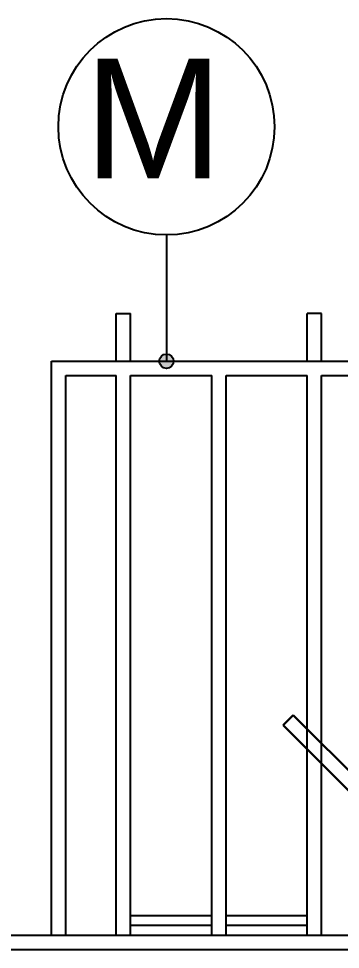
# Model space of a CAD drawing. Extents: x 3792242 to 5145247, y -1546315 to -1031918.
# Drawn here: x 4160897 to 4161571, y -1493006 to -1491059 of the extents above; entities that cross this region are included whole.
import ezdxf

# ---------------------------------------------------------------- set-up
doc = ezdxf.new("R2010")
doc.units = 0
doc.header["$MEASUREMENT"] = 0
for name, color, linetype in [('TENKÁ', 7, 'CONTINUOUS'), ('tzb', 153, 'CONTINUOUS'), ('ZZ-elektro', 221, 'CONTINUOUS')]:
    doc.layers.add(name, color=color, linetype=linetype)
doc.styles.add('ARIAL', font='arial.ttf')

msp = doc.modelspace()

# ---------------------------------------------------------------- hatches: boundary and pattern name
at = {"layer": 'TENKÁ', "ltscale": 0.25}
h = msp.add_hatch(color=256, dxfattribs=at)
h.dxf.hatch_style = 1
h.paths.add_polyline_path([(4161221.506, -1491775.641, -1), (4161191.506, -1491775.641, -1)])

# ---------------------------------------------------------------- linework, layer by layer
msp.add_line((4161206.506, -1491511.582), (4161206.506, -1491775.641), dxfattribs=at)
at = {"layer": 'TENKÁ', "color": 8}
for p, q in [((4161101.276, -1491775.641), (4161101.276, -1491675.641)), ((4161101.276, -1491675.641), (4161131.276, -1491675.641)), ((4161131.276, -1491775.641), (4161131.276, -1491675.641)), ((4161531.276, -1491675.641), (4161501.276, -1491675.641)), ((4161501.276, -1491775.641), (4161501.276, -1491675.641)), ((4161531.276, -1491775.641), (4161531.276, -1491675.641))]:
    msp.add_line(p, q, dxfattribs=at)
at = {"layer": 'TENKÁ'}
for p, q in [((4158161.276, -1492975.641), (4217791.276, -1492975.641)), ((4158161.276, -1493005.641), (4217791.276, -1493005.641))]:
    msp.add_line(p, q, dxfattribs=at)
at = {"layer": 'TENKÁ', "ltscale": 0.25}
for centre, radius in [((4161206.506, -1491285.41), 226.172), ((4161206.506, -1491775.641), 15)]:
    msp.add_circle(centre, radius, dxfattribs=at)
at = {"layer": 'tzb', "color": 8, "ltscale": 0.25}
for p, q in [((4160966.276, -1492975.641), (4160966.276, -1491775.641)), ((4160966.276, -1491775.641), (4161586.878, -1491775.641)), ((4160996.276, -1492975.641), (4160996.276, -1491805.641)), ((4160996.276, -1491805.641), (4161101.276, -1491805.641)), ((4161101.276, -1492975.641), (4161101.276, -1491805.641)), ((4161131.276, -1491805.641), (4161301.276, -1491805.641)), ((4161131.276, -1492975.641), (4161131.276, -1491805.641)), ((4161301.276, -1492975.641), (4161301.276, -1491805.641)), ((4161331.276, -1491805.641), (4161501.276, -1491805.641)), ((4161331.276, -1492975.641), (4161331.276, -1491805.641)), ((4161501.276, -1492975.641), (4161501.276, -1491805.641)), ((4161531.276, -1491805.641), (4161586.904, -1491805.641)), ((4161531.276, -1492975.641), (4161531.276, -1491805.641)), ((4161301.276, -1492935.641), (4161131.276, -1492935.641)), ((4161501.276, -1492935.641), (4161331.276, -1492935.641)), ((4161301.276, -1492955.641), (4161131.276, -1492955.641)), ((4161501.276, -1492955.641), (4161331.276, -1492955.641))]:
    msp.add_line(p, q, dxfattribs=at)
at = {"layer": 'ZZ-elektro', "color": 253, "lineweight": 30, "ltscale": 10}
for p, q in [((4161472.063, -1492515.641), (4161450.849, -1492536.855)), ((4161472.063, -1492515.641), (4161932.063, -1492975.641)), ((4161450.849, -1492536.855), (4161889.636, -1492975.641))]:
    msp.add_line(p, q, dxfattribs=at)

# ---------------------------------------------------------------- texts
at = {"layer": 'TENKÁ', "lineweight": 40, "ltscale": 0.25, "style": 'ARIAL', "text_generation_flag": 2}
msp.add_text('M', height=250, dxfattribs=at).set_placement((4161324.692, -1491393.301))

doc.saveas('drawing.dxf')
